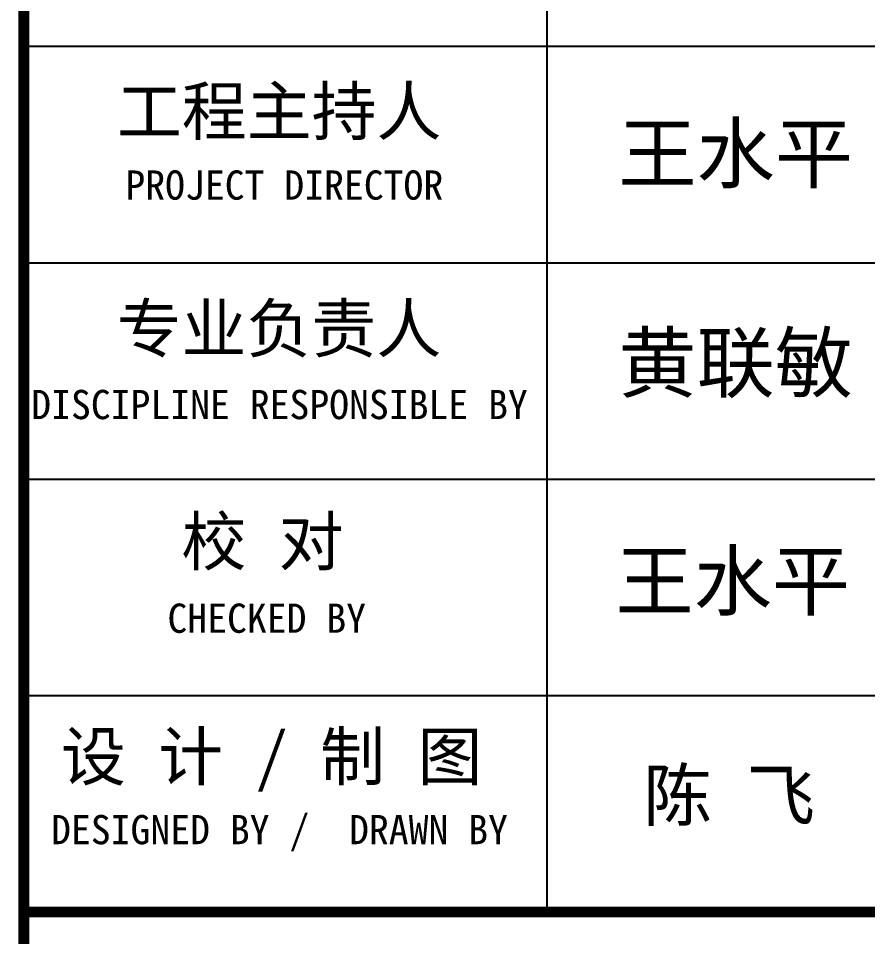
# Model space of a CAD drawing. Extents: x 343352 to 432452, y 769729 to 1078684.
# Drawn here: x 396121 to 399458, y 1002510 to 1006117 of the extents above; entities that cross this region are included whole.
import ezdxf

# ---------------------------------------------------------------- set-up
doc = ezdxf.new("R2010")
doc.units = 0
doc.header["$LTSCALE"] = 1000
doc.header["$MEASUREMENT"] = 0
doc.layers.add('PUB_TEXT', color=7, linetype='Continuous')
doc.layers.add('PUB_TITLE', color=4, linetype='Continuous')
doc.styles.add('TQ', font='')
doc.styles.get('TQ').set_extended_font_data('SimSun')

msp = doc.modelspace()

# ---------------------------------------------------------------- linework, layer by layer
at = {"layer": 'PUB_TITLE'}
for p, q in [((398199.5, 1002607.1), (398199.5, 1008557.1)), ((396142.5, 1006007.1), (401752.5, 1006007.1)), ((396142.5, 1005157.1), (401752.5, 1005157.1)), ((396142.5, 1004307.1), (401752.5, 1004307.1)), ((396142.5, 1003457.1), (401752.5, 1003457.1)), ((396142.5, 1002607.1), (401752.5, 1002607.1))]:
    msp.add_line(p, q, dxfattribs=at)
at = {"layer": 'PUB_TITLE', "lineweight": 40, "const_width": 42.5}
for points in [[(396142.5, 1032835.2), (396142.5, 992835.2)], [(396142.5, 1002607.1), (401752.5, 1002607.1)]]:
    msp.add_lwpolyline(points, dxfattribs=at)

# ---------------------------------------------------------------- texts
at = {"layer": 'PUB_TEXT', "style": 'TQ'}
for s, height, p in [('王水平', 225.35, (398478.8, 1005473.8)), ('黄联敏', 225.35, (398478.8, 1004651.6)), ('王水平', 225.35, (398467.5, 1003795.2, -353913.7)), ('陈 飞', 198, (398577.1, 1002966.1))]:
    msp.add_text(s, height=height, dxfattribs=at).set_placement(p)
at = {"layer": 'PUB_TEXT', "attachment_point": 1, "style": 'TQ'}
for s, insert, char_height, width in [('工程主持人', (396508.3, 1005845.7), 187, 1739.562), ('PROJECT DIRECTOR', (396541.8, 1005519.5), 114.75, 2399.55), ('专业负责人', (396507.5, 1004992.4), 187, 1661.535), ('DISCIPLINE RESPONSIBLE BY', (396171.7, 1004657.4), 114.75, 2399.55), ('校 对', (396761.6, 1004155.8), 187, 2006.142), ('CHECKED BY', (396707, 1003818.2), 114.75, 2399.55), ('设 计 / 制 图', (396288.4, 1003311.4), 187, 2576.963), ('DESIGNED BY /  DRAWN BY', (396249.7, 1002987.8), 114.75, 2399.55)]:
    msp.add_mtext(s, dxfattribs=dict(at, insert=insert, char_height=char_height, width=width))

doc.saveas('drawing.dxf')
